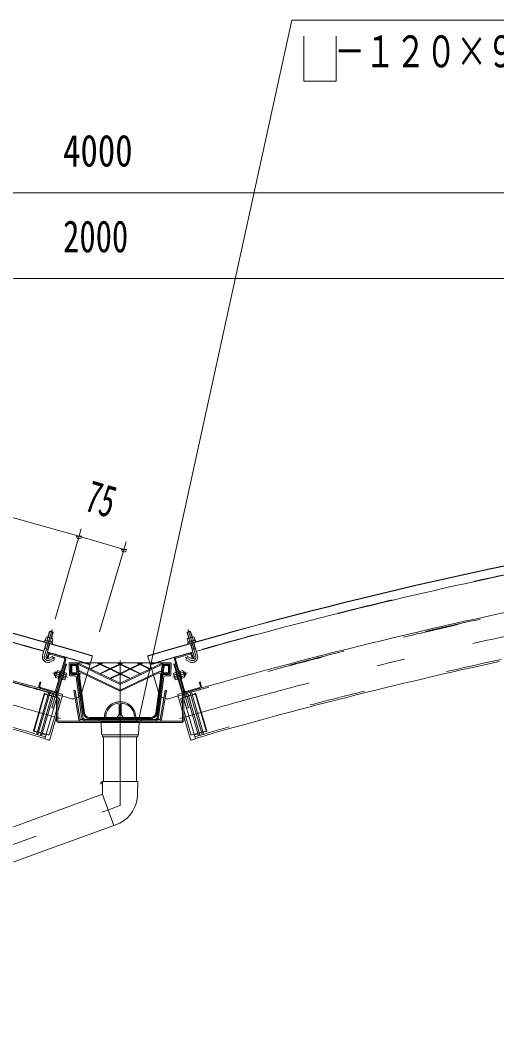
# Model space of a CAD drawing. Units: millimetres, scale not verified. Extents: x -32624 to 32629, y -14700 to 14700.
# Drawn here: x 21882 to 24606, y 5408 to 11123 of the extents above; entities that cross this region are included whole.
import ezdxf
from ezdxf.enums import TextEntityAlignment as Align

# ---------------------------------------------------------------- set-up
doc = ezdxf.new("R2010")
doc.units = ezdxf.units.MM
doc.header["$LTSCALE"] = 80
doc.linetypes.add('USER2', pattern=[10, 4, -6])
doc.linetypes.add('USER3', pattern=[24, 12, -5, 2, -5])
for name, color, linetype, lineweight in [('0-6_2-0BOLD', 7, 'Continuous', 18), ('0-7_2-1HIDDEN', 3, 'USER2', 18), ('0-8_2-2CENTER', 3, 'USER3', 18), ('0-9_2-4THIN', 4, 'Continuous', 18), ('0-A_2-5DIM', 3, 'Continuous', 18), ('0-B_2-6HATCH', 2, 'Continuous', 18)]:
    doc.layers.add(name, color=color, linetype=linetype, lineweight=lineweight)
doc.styles.add('ＭＳ ゴシック', font='')
doc.styles.get('ＭＳ ゴシック').set_extended_font_data('MS Gothic')

msp = doc.modelspace()

# ---------------------------------------------------------------- linework, layer by layer
at = {"layer": '0-6_2-0BOLD'}
for p, q in [((22050.71, 7628.63), (22070.88, 7622.79)), ((22856.25, 7628.63), (22836.08, 7622.79)), ((22032.13, 7564.41), (22011.04, 7491.55)), ((22031.22, 7485.71), (22052.3, 7558.58)), ((22040.89, 7593.25), (22036.5, 7578.09)), ((22055.91, 7572.47), (22060.3, 7587.63)), ((22846.67, 7587.63), (22851.05, 7572.47)), ((22854.66, 7558.58), (22875.75, 7485.71)), ((22870.46, 7578.09), (22866.08, 7593.25)), ((22895.92, 7491.55), (22874.83, 7564.41)), ((22022.4, 7530.79), (22042.57, 7524.95)), ((22040.57, 7472.7), (22047.18, 7495.56)), ((22133.47, 7476.43), (22054.12, 7499.39)), ((22055.68, 7504.77), (22135.02, 7481.8)), ((22296.49, 7489.34), (22284.44, 7448.52)), ((22622.52, 7448.52), (22610.47, 7489.34)), ((22771.94, 7481.8), (22851.29, 7504.77)), ((22852.84, 7499.39), (22773.5, 7476.43)), ((22864.39, 7524.95), (22884.56, 7530.79)), ((22865.16, 7497.12), (22871.77, 7474.26)), ((22067.83, 7485.43), (22046.37, 7473.6)), ((22063.08, 7192.92), (22142.67, 7467.94)), ((22137.29, 7469.49), (22085.14, 7289.28)), ((22097.54, 7283.01), (22143.78, 7442.83)), ((22146.81, 7441.96), (22133.43, 7395.73)), ((22146.81, 7441.96), (22136.05, 7445.07)), ((22162.25, 7444.92), (22164.2, 7378.42)), ((22741.22, 7448.52), (22165.75, 7448.52)), ((22171, 7385.42), (22169.46, 7437.92)), ((22171.73, 7396.02), (22171.73, 7431.02)), ((22176.98, 7431.02), (22176.98, 7396.02)), ((22199.08, 7439.77), (22180.48, 7439.77)), ((22180.48, 7434.52), (22199.08, 7434.52)), ((22202.55, 7431.49), (22207.22, 7396.49)), ((22244.02, 7160.39), (22207.74, 7432.18)), ((22699.22, 7432.18), (22662.94, 7160.39)), ((22699.75, 7396.49), (22704.42, 7431.49)), ((22707.89, 7439.77), (22726.48, 7439.77)), ((22726.48, 7434.52), (22707.89, 7434.52)), ((22729.98, 7431.02), (22729.98, 7396.02)), ((22735.23, 7396.02), (22735.23, 7431.02)), ((22737.51, 7437.92), (22735.96, 7385.42)), ((22744.71, 7444.92), (22742.76, 7378.42)), ((22760.15, 7441.96), (22773.53, 7395.73)), ((22760.16, 7441.96), (22770.91, 7445.07)), ((22809.42, 7283.01), (22763.18, 7442.83)), ((22843.88, 7192.92), (22764.29, 7467.94)), ((22769.68, 7469.49), (22821.82, 7289.28)), ((22092.32, 7395.78), (22085.55, 7397.74)), ((22088.24, 7375.51), (22103.41, 7371.13)), ((22109.03, 7390.54), (22093.86, 7394.92)), ((22114.71, 7403.88), (22110.11, 7394.28)), ((22135.79, 7395.05), (22130.41, 7396.61)), ((22132.51, 7383.74), (22144.32, 7380.33)), ((22167.7, 7375.02), (22196.29, 7375.02)), ((22205.49, 7382.02), (22174.5, 7382.02)), ((22203.75, 7392.52), (22180.48, 7392.52)), ((22180.48, 7387.28), (22205.38, 7387.28)), ((22208.85, 7384.24), (22241.46, 7139.96)), ((22240.76, 7139.97), (22208.95, 7378.99)), ((22217.46, 7357.52), (22217.46, 7413.52)), ((22453.48, 7293.06), (22227.47, 7400.88)), ((22453.48, 7293.06), (22679.49, 7400.88)), ((22698.12, 7384.24), (22665.51, 7139.96)), ((22666.2, 7139.97), (22698.01, 7378.99)), ((22732.46, 7382.02), (22701.48, 7382.02)), ((22701.58, 7387.28), (22726.48, 7387.28)), ((22726.48, 7392.52), (22703.22, 7392.52)), ((22739.26, 7375.02), (22710.67, 7375.02)), ((22759.04, 7386.62), (22759.86, 7389.95)), ((22759.86, 7389.95), (22771.66, 7393.37)), ((22774.45, 7383.74), (22762.65, 7380.33)), ((22771.18, 7395.05), (22776.56, 7396.61)), ((22792.25, 7403.88), (22796.85, 7394.28)), ((22797.94, 7390.54), (22813.1, 7394.92)), ((22818.72, 7375.51), (22803.56, 7371.13)), ((22121.27, 7353.71), (22097.53, 7271.68)), ((22101.08, 7356.81), (22104.56, 7356.4)), ((22138.69, 7360.91), (22126.89, 7364.33)), ((22203.23, 7368.95), (22233.82, 7139.04)), ((22217.46, 7357.52), (22243.55, 7161.46)), ((22703.73, 7368.95), (22673.14, 7139.04)), ((22780.07, 7364.33), (22768.27, 7360.91)), ((22785.7, 7353.71), (22809.42, 7271.72)), ((22805.88, 7356.81), (22802.4, 7356.4)), ((22076.65, 7280.08), (21997.3, 7303.04)), ((21998.86, 7308.42), (22078.2, 7285.46)), ((22089.48, 7284.15), (22089.48, 7119.17)), ((22097.53, 7119.17), (22097.53, 7283.01)), ((22124.41, 7263.88), (22097.53, 7171.13)), ((22098.98, 7276.72), (22120.83, 7270.38)), ((22782.55, 7263.88), (22809.43, 7171.13)), ((22807.98, 7276.72), (22786.13, 7270.38)), ((22809.43, 7119.17), (22809.43, 7283.01)), ((22817.48, 7284.15), (22817.48, 7119.17)), ((22828.76, 7285.46), (22908.1, 7308.42)), ((22909.66, 7303.04), (22830.31, 7280.08)), ((22089.48, 7143.34), (22051.34, 7011.75)), ((22099.98, 7116.72), (22806.98, 7116.72)), ((22806.98, 7108.67), (22099.98, 7108.67)), ((22678.93, 7124.78), (22228.04, 7124.78)), ((22258.11, 7117.77), (22648.85, 7117.77)), ((22278.25, 7131.07), (22628.72, 7131.07)), ((22628.25, 7130.02), (22278.72, 7130.02)), ((22347.51, 7041.05), (22345.51, 7107.66)), ((22561.46, 7107.66), (22559.46, 7041.05)), ((22817.48, 7143.34), (22855.62, 7011.75)), ((22555.96, 7037.66), (22351.01, 7037.66)), ((22351.11, 7037.66), (22352.37, 7030.08)), ((22555.86, 7037.66), (22554.6, 7030.08)), ((22551.14, 7027.16), (22355.82, 7027.16)), ((22358.98, 7027.16), (22358.98, 6774.88)), ((22547.98, 6774.88), (22547.98, 7027.16)), ((22353.68, 6697.79), (19365.29, 5610.1)), ((19429.93, 5432.5), (22418.33, 6520.19)), ((22451.35, 6532.21), (22418.21, 6520.52))]:
    msp.add_line(p, q, dxfattribs=at)
for points in [[(22061.16, 7589.17), (22070.88, 7622.79), (22068.49, 7627.13), (22055.05, 7631.02), (22050.71, 7628.63), (22040.98, 7595.01)], [(22865.98, 7595.01), (22856.25, 7628.63), (22851.92, 7631.02), (22838.47, 7627.13), (22836.08, 7622.79), (22845.81, 7589.17)], [(22026.87, 7580.87), (22031.26, 7596.03), (22034.6, 7596.86), (22067.54, 7587.32), (22069.92, 7584.85), (22065.53, 7569.68)], [(22841.43, 7569.68), (22837.04, 7584.85), (22839.42, 7587.32), (22872.37, 7596.86), (22875.7, 7596.03), (22880.09, 7580.87)], [(22041.81, 7497.12), (22035.19, 7474.26), (22040.57, 7472.7)], [(22871.77, 7474.26), (22866.39, 7472.7), (22859.78, 7495.56)], [(22067.83, 7485.43), (22077.96, 7467.03), (22056.51, 7455.21)], [(22172.95, 7441.52), (22211.37, 7441.52), (22453.48, 7326.02), (22695.59, 7441.52), (22734.01, 7441.52)], [(22217.46, 7413.52), (22211.37, 7441.52), (22211.37, 7448.52)], [(22663.41, 7161.46), (22689.5, 7357.52), (22689.5, 7413.52), (22695.59, 7441.52), (22695.59, 7448.52)], [(22860.59, 7473.6), (22839.14, 7485.43), (22829, 7467.03), (22850.46, 7455.21)], [(22081.22, 7395.35), (22077.33, 7381.91), (22079.71, 7377.57)], [(22081.22, 7395.35), (22085.55, 7397.74), (22079.71, 7377.57), (22086.48, 7375.61)], [(22102.32, 7367.38), (22101.08, 7356.81), (22114.71, 7403.88), (22117.86, 7402.37)], [(22135.79, 7395.05), (22123.63, 7353.02), (22118.25, 7354.58)], [(22124.11, 7354.7), (22135.91, 7351.29), (22138.39, 7353.67), (22147.92, 7386.62), (22147.1, 7389.95), (22135.3, 7393.37)], [(22759.04, 7386.62), (22768.58, 7353.67), (22771.05, 7351.29), (22782.85, 7354.7)], [(22771.18, 7395.05), (22783.34, 7353.02), (22788.72, 7354.58)], [(22804.64, 7367.38), (22805.88, 7356.81), (22792.25, 7403.88), (22789.1, 7402.37)], [(22814.64, 7395.78), (22821.41, 7397.74), (22827.25, 7377.57), (22820.48, 7375.61)], [(22821.41, 7397.74), (22825.74, 7395.35), (22829.64, 7381.91), (22827.25, 7377.57)], [(21995.04, 7315.36), (22001.65, 7338.22), (21996.27, 7339.78), (21989.66, 7316.91)], [(22911.92, 7315.36), (22905.31, 7338.22), (22910.69, 7339.78), (22917.3, 7316.91)], [(22225.62, 7126.8), (22196.54, 7291.72), (22188.62, 7290.33), (22217.69, 7125.4)], [(22681.34, 7126.8), (22710.42, 7291.72), (22718.35, 7290.33), (22689.27, 7125.4)], [(22044.83, 7008.17), (22022.99, 7014.5), (22089.48, 7243.93)], [(22089.5, 7243.92), (22073.84, 7189.8), (22063.08, 7192.92)], [(22435.98, 7137.02), (22448.24, 7154.52), (22448.24, 7207.9)], [(22458.73, 7207.9), (22458.73, 7154.52), (22470.98, 7137.02)], [(22817.46, 7243.92), (22833.12, 7189.8), (22843.88, 7192.92)], [(22862.13, 7008.17), (22883.98, 7014.5), (22817.48, 7243.93)], [(22572.48, 7130.02), (22572.48, 7137.02), (22334.48, 7137.02), (22334.48, 7130.02)], [(22342.01, 7117.77), (22345.51, 7110.77), (22561.46, 7110.77), (22564.96, 7117.77)], [(22418.21, 6520.52), (22353.8, 6697.46), (22352.34, 6770.96), (22343.93, 6763.96), (22343.93, 6756.96), (22352.61, 6756.96)], [(22352.34, 6770.96), (22554.63, 6770.96), (22553.14, 6696.12)]]:
    msp.add_lwpolyline(points, dxfattribs=at)
for points in [[(22067.22, 7569.2), (22025.19, 7581.36), (22023.64, 7575.98), (22065.66, 7563.82)], [(22881.77, 7581.36), (22883.33, 7575.98), (22841.3, 7563.82), (22839.75, 7569.2)], [(22084.64, 7369.22), (22085.46, 7365.89), (22100.62, 7361.5), (22111.81, 7400.16), (22096.65, 7404.55), (22094.18, 7402.17)], [(22795.15, 7400.16), (22810.31, 7404.55), (22812.79, 7402.17), (22822.32, 7369.22), (22821.5, 7365.89), (22806.34, 7361.5)]]:
    msp.add_lwpolyline(points, close=True, dxfattribs=at)
for centre, radius, start, end in [((14753.49, -18066.75), 26644.27, 73.55577, 88.07326), ((14753.49, -18066.75), 26646.03, 73.55577, 88.07326), ((30153.5, -18066.75), 26646.03, 91.92674, 106.44423), ((30153.5, -18066.75), 26644.27, 91.92674, 106.44423), ((14753.49, -18066.75), 26593.53, 74.14726, 78.36084), ((30153.5, -18066.75), 26593.53, 101.63916, 105.85274), ((14753.49, -18066.75), 26383.53, 73.8607, 78.6474), ((30153.5, -18066.75), 26383.53, 101.3526, 106.1393), ((22023.5, 7572.37), 3.5, 73.8607, 253.8607), ((22034.28, 7588.44), 8.17, 36.0182, 73.8607), ((22042.57, 7562.72), 30.57, 54.56461, 93.15678), ((22063.32, 7580.04), 8.17, 73.8607, 111.70319), ((22063.85, 7560.7), 3.5, 253.86072, 73.8607), ((22843.12, 7560.7), 3.5, 106.1393, 286.13928), ((22843.65, 7580.04), 8.17, 68.29681, 106.1393), ((22864.39, 7562.72), 30.57, 86.84322, 125.43539), ((22872.68, 7588.44), 8.17, 106.1393, 143.9818), ((22883.46, 7572.37), 3.5, 286.1393, 106.1393), ((22041.3, 7482.79), 31.5, 163.8607, 298.8607), ((14753.49, -18066.75), 26593.53, 73.62849, 74.10202), ((22052.56, 7494.01), 11.2, 73.8607, 163.8607), ((22052.56, 7494.01), 5.6, 73.8607, 163.8607), ((30153.48, -18066.75), 26593.53, 105.89798, 106.37151), ((22865.66, 7482.79), 31.5, 241.1393, 16.1393), ((22854.4, 7494.01), 11.2, 16.1393, 106.1393), ((22854.4, 7494.01), 5.6, 16.1393, 106.1393), ((14753.49, -18066.75), 26116.47, 73.8364, 77.76871), ((22041.3, 7482.79), 10.5, 163.8607, 298.8607), ((22131.91, 7471.05), 5.6, 343.86072, 73.8607), ((22131.91, 7471.05), 11.2, 343.86072, 73.8607), ((22165.75, 7445.02), 3.5, 90, 181.68468), ((22172.95, 7438.02), 3.5, 90, 181.68468), ((22180.48, 7431.02), 8.75, 90, 180), ((22180.48, 7431.02), 3.5, 90, 180), ((22199.08, 7431.02), 8.75, 7.60295, 90), ((22199.08, 7431.02), 3.5, 7.60295, 90), ((22707.89, 7431.02), 8.75, 90, 172.39705), ((22707.89, 7431.02), 3.5, 90, 172.39705), ((22726.48, 7431.02), 8.75, 0, 90), ((22726.48, 7431.02), 3.5, 0, 90), ((22734.01, 7438.02), 3.5, 358.31532, 90), ((22741.22, 7445.02), 3.5, 358.31532, 90), ((22775.05, 7471.05), 11.2, 106.1393, 196.13928), ((22775.05, 7471.05), 5.6, 106.1393, 196.13928), ((22865.66, 7482.79), 10.5, 241.1393, 16.1393), ((30153.5, -18066.75), 26116.47, 102.23129, 106.1636), ((22093.05, 7368.91), 8.17, 126.0182, 163.8607), ((22118.78, 7377.2), 30.57, 144.56461, 183.15678), ((22101.46, 7397.94), 8.17, 163.8607, 201.70319), ((22113.78, 7378.64), 30.57, 324.56462, 3.15678), ((22139.51, 7386.93), 8.17, 306.0182, 343.8607), ((22167.7, 7378.53), 3.5, 181.68468, 270), ((22174.5, 7385.52), 3.5, 181.68468, 270), ((22180.48, 7396.02), 8.75, 180, 270), ((22180.48, 7396.02), 3.5, 180, 270), ((22196.29, 7368.02), 7, 7.57932, 90), ((22203.75, 7396.02), 3.5, 270, 7.60295), ((22205.38, 7383.77), 3.5, 7.60295, 90), ((22205.49, 7378.53), 3.5, 7.57932, 90), ((22224.47, 7394.56), 7, 64.49641, 180), ((22682.5, 7394.56), 7, 0, 115.50359), ((22701.48, 7378.53), 3.5, 90, 172.42068), ((22701.58, 7383.77), 3.5, 90, 172.39705), ((22703.22, 7396.02), 3.5, 172.39705, 270), ((22710.67, 7368.02), 7, 90, 172.42068), ((22726.48, 7396.02), 3.5, 270, 0), ((22726.48, 7396.02), 8.75, 270, 0), ((22732.46, 7385.52), 3.5, 270, 358.31532), ((22739.26, 7378.53), 3.5, 270, 358.31532), ((22767.45, 7386.93), 8.17, 196.1393, 233.9818), ((22793.18, 7378.64), 30.57, 176.84322, 215.43538), ((22805.51, 7397.94), 8.17, 338.29681, 16.1393), ((22788.19, 7377.2), 30.57, 356.84322, 35.43539), ((22813.91, 7368.91), 8.17, 16.1393, 53.9818), ((22000.42, 7313.8), 11.2, 163.8607, 253.8607), ((22000.42, 7313.8), 5.6, 163.8607, 253.8607), ((22131.11, 7357.89), 8.17, 343.86072, 21.70319), ((22775.86, 7357.89), 8.17, 158.29681, 196.13928), ((22906.54, 7313.8), 5.6, 286.1393, 16.1393), ((22906.54, 7313.8), 11.2, 286.1393, 16.1393), ((22079.76, 7290.84), 11.2, 253.8607, 343.8607), ((22079.76, 7290.84), 5.6, 253.8607, 343.8607), ((22090.52, 7287.73), 11.2, 253.8607, 343.8607), ((22090.52, 7287.73), 5.6, 253.8607, 343.8607), ((22119.37, 7265.34), 5.25, 343.83641, 73.8364), ((14753.49, -18066.75), 26376.53, 73.66959, 73.77559), ((30153.48, -18066.75), 26376.53, 106.22441, 106.33041), ((22787.59, 7265.34), 5.25, 106.1636, 196.16359), ((22816.44, 7287.73), 11.2, 196.1393, 286.1393), ((22816.44, 7287.73), 5.6, 196.1393, 286.1393), ((22827.2, 7290.84), 11.2, 196.1393, 286.1393), ((22827.2, 7290.84), 5.6, 196.1393, 286.1393), ((22184.69, 7296.03), 52.5, 253.66959, 283.13922), ((22184.69, 7296.03), 52.5, 292.01077, 309.80386), ((22453.48, 7137.9), 89.25, 0, 180.56172), ((22453.48, 7137.9), 82.25, 102.68037, 180.60953), ((22437.73, 7207.9), 10.5, 0, 102.68037), ((22469.23, 7207.9), 10.5, 77.31961, 180), ((22453.48, 7137.9), 82.25, 359.39047, 77.31961), ((22722.27, 7296.03), 52.5, 230.19614, 247.98923), ((22722.27, 7296.03), 52.5, 256.86078, 286.33041), ((22278.25, 7166.07), 35, 187.57932, 270), ((22278.72, 7165.02), 35, 187.60295, 270), ((22628.25, 7165.02), 35, 270, 352.39705), ((22628.72, 7166.07), 35, 270, 352.42068), ((22099.98, 7119.17), 10.5, 180, 270), ((22099.98, 7119.17), 2.45, 180, 270), ((22228.04, 7127.22), 10.5, 190, 270), ((22228.04, 7127.22), 2.45, 190, 270), ((22258.11, 7142.27), 24.5, 187.57932, 270), ((22258.11, 7142.27), 17.5, 187.57932, 270), ((22258.8, 7142.27), 17.5, 187.60295, 270), ((22334.48, 7124.78), 7, 180, 270), ((22453.48, 7137.9), 89.25, 359.43826, 0), ((22572.48, 7124.78), 7, 270, 0), ((22648.16, 7142.27), 17.5, 270, 352.39705), ((22648.85, 7142.27), 17.5, 270, 352.42068), ((22648.85, 7142.27), 24.5, 270, 352.42068), ((22678.92, 7127.22), 2.45, 270, 350), ((22678.92, 7127.22), 10.5, 270, 350), ((22806.98, 7119.17), 2.45, 270, 0), ((22806.98, 7119.17), 10.5, 270, 0), ((22351.01, 7041.16), 3.5, 181.71835, 270), ((22355.82, 7030.66), 3.5, 189.46231, 270), ((22551.14, 7030.66), 3.5, 270, 350.53767), ((22555.96, 7041.16), 3.5, 270, 358.28163), ((22046.3, 7013.22), 5.25, 253.8364, 343.8364), ((22860.67, 7013.22), 5.25, 196.1636, 286.1636), ((22364.18, 6699.9), 189, 297.46495, 358.85423)]:
    msp.add_arc(centre, radius, start, end, dxfattribs=at)
at = {"layer": '0-7_2-1HIDDEN'}
for p, q in [((21984.17, 7039.02), (22053.06, 7276.69)), ((22005.36, 7032.91), (22074.25, 7270.57)), ((22102.19, 7247.54), (22019.83, 7271.41)), ((22023.92, 7272.96), (22042.07, 7267.7)), ((22049.81, 7265.46), (22063.25, 7261.56)), ((22070.99, 7259.32), (22092.16, 7253.18)), ((22804.77, 7247.54), (22887.13, 7271.41)), ((22835.98, 7259.32), (22814.8, 7253.18)), ((22901.6, 7032.91), (22832.72, 7270.57)), ((22857.16, 7265.46), (22843.71, 7261.56)), ((22922.79, 7039.02), (22853.9, 7276.69)), ((22883.04, 7272.96), (22864.89, 7267.7)), ((22106.96, 7238.87), (22097.53, 7206.34)), ((22800, 7238.87), (22809.43, 7206.34)), ((22089.48, 7178.55), (22049.96, 7042.21)), ((22817.48, 7178.55), (22857, 7042.21)), ((22041.29, 7037.44), (21958.93, 7061.31)), ((21961.57, 7057.82), (21979.72, 7052.56)), ((21987.45, 7050.31), (22000.9, 7046.41)), ((22008.63, 7044.17), (22029.8, 7038.04)), ((22865.67, 7037.44), (22948.03, 7061.31)), ((22898.34, 7044.17), (22877.16, 7038.04)), ((22919.52, 7050.31), (22906.07, 7046.41)), ((22945.4, 7057.82), (22927.25, 7052.56))]:
    msp.add_line(p, q, dxfattribs=at)
for points in [[(22020.17, 7272.59), (21958.59, 7060.14), (21960.98, 7055.8), (22024.51, 7274.98)], [(22886.79, 7272.59), (22948.37, 7060.14), (22945.98, 7055.8), (22882.46, 7274.98)]]:
    msp.add_lwpolyline(points, close=True, dxfattribs=at)
for points in [[(22048.31, 7278.05), (22044.46, 7275.94), (21977.33, 7044.32), (21979.51, 7040.36)], [(22069.53, 7271.94), (22065.64, 7269.8), (21998.51, 7038.18), (22000.67, 7034.26)], [(22837.44, 7271.94), (22841.32, 7269.8), (22908.45, 7038.18), (22906.3, 7034.26)], [(22858.66, 7278.05), (22862.5, 7275.94), (22929.63, 7044.32), (22927.45, 7040.36)]]:
    msp.add_lwpolyline(points, dxfattribs=at)
for centre, radius, start, end in [((14753.49, -18066.75), 26376.53, 73.77559, 88.07326), ((14753.49, -18066.75), 26373.72, 73.8364, 87.79263), ((30153.5, -18066.75), 26376.53, 91.92674, 106.22441), ((30153.5, -18066.75), 26373.72, 92.20737, 106.1636), ((14753.49, -18066.75), 26595.27, 74.14725, 78.36087), ((30153.5, -18066.75), 26595.27, 101.63913, 105.85275), ((14753.49, -18066.75), 26595.27, 73.55577, 74.10199), ((30153.48, -18066.75), 26595.27, 105.89801, 106.44423), ((14753.49, -18066.75), 26126.28, 73.8364, 77.79185), ((14753.49, -18066.75), 26593.53, 73.55577, 73.62849), ((30153.48, -18066.75), 26593.53, 106.37151, 106.44423), ((30153.5, -18066.75), 26126.28, 102.20815, 106.1636), ((22100.24, 7240.82), 7, 343.83641, 73.8364), ((22806.72, 7240.82), 7, 106.1636, 196.16359), ((22043.24, 7044.16), 7, 253.8364, 343.8364), ((22863.72, 7044.16), 7, 196.1636, 286.1636)]:
    msp.add_arc(centre, radius, start, end, dxfattribs=at)
at = {"layer": '0-8_2-2CENTER'}
for p, q in [((22021.13, 7488.63), (22064.69, 7639.16)), ((22885.83, 7488.63), (22842.27, 7639.16)), ((22082.09, 7481.3), (22051.44, 7464.4)), ((22284.44, 7448.52), (22235.04, 7281.17)), ((22622.52, 7448.52), (22671.92, 7281.17)), ((22824.87, 7481.3), (22855.52, 7464.4)), ((22069.19, 7391.55), (22153.24, 7367.22)), ((22837.77, 7391.55), (22753.73, 7367.22))]:
    msp.add_line(p, q, dxfattribs=at)
msp.add_lwpolyline([(19268.49, 1103.19), (19268.49, 5474.3), (22453.48, 6633.55), (22453.48, 7461.65)], dxfattribs=at)
for centre, radius, start, end in [((14753.49, -18066.75), 26250, 73.71976, 87.96529), ((30153.5, -18066.75), 26250, 92.03471, 106.28024), ((22041.3, 7482.79), 21, 163.8607, 298.8607), ((22865.66, 7482.79), 21, 241.1393, 16.1393), ((22184.69, 7296.03), 52.5, 309.80386, 343.55577), ((22722.27, 7296.03), 52.5, 196.44423, 230.19614)]:
    msp.add_arc(centre, radius, start, end, dxfattribs=at)
at = {"layer": '0-9_2-4THIN'}
for p, q in [((22053.06, 7629.92), (22042.8, 7594.48)), ((22059.33, 7589.7), (22069.59, 7625.14)), ((22837.37, 7625.14), (22847.63, 7589.7)), ((22864.16, 7594.48), (22853.9, 7629.92)), ((22024.22, 7530.26), (22033.95, 7563.88)), ((22024.22, 7530.26), (22021.49, 7527.64)), ((22087.01, 7377.43), (22078.42, 7379.92)), ((22083.21, 7396.45), (22091.79, 7393.96)), ((22823.76, 7396.45), (22815.17, 7393.96)), ((22819.95, 7377.43), (22828.54, 7379.92))]:
    msp.add_line(p, q, dxfattribs=at)
for points in [[(22050.48, 7559.1), (22040.75, 7525.48), (22041.66, 7521.8)], [(22865.3, 7521.8), (22866.21, 7525.48), (22856.48, 7559.1)], [(22873.01, 7563.88), (22882.74, 7530.26), (22885.48, 7527.64)]]:
    msp.add_lwpolyline(points, dxfattribs=at)
at = {"layer": '0-A_2-5DIM'}
for p, q in [((15453.47, 10135.9), (22453.48, 10135.9)), ((22453.5, 10135.9), (29453.51, 10135.9)), ((22453.48, 9645.9), (15453.47, 9645.9)), ((29453.51, 9645.9), (22453.5, 9645.9)), ((22082.07, 7699.24), (22231.23, 8214.66)), ((22232.98, 8172.37), (22204.98, 8172.37)), ((22488.89, 8141.21), (22336.67, 7625.46)), ((22489.92, 8097.28), (22461.92, 8097.28)), ((22573.65, 7127.9), (22545.65, 7127.9))]:
    msp.add_line(p, q, dxfattribs=at)
for points in [[(22559.65, 7127.9), (23433.49, 11122.9), (25988.49, 11122.9)], [(23687.79, 11030.42), (23687.79, 10772.9), (23503.49, 10772.9), (23503.49, 11030.42)]]:
    msp.add_lwpolyline(points, dxfattribs=at)
for centre, radius, start, end in [((15450.19, -15218.92), 24350.95, 73.86102, 78.64738), ((22218.98, 8172.37), 14, 180, 0), ((8233.8, -40157.18), 50312.34, 73.55623, 73.86107), ((22475.92, 8097.28), 14, 180, 0), ((22559.65, 7127.9), 14, 180, 0)]:
    msp.add_arc(centre, radius, start, end, dxfattribs=at)
at = {"layer": '0-B_2-6HATCH'}
for p, q in [((22453.48, 7332.62), (22213.93, 7446.89)), ((22282.78, 7414.05), (22355.04, 7448.52)), ((22510.38, 7359.76), (22324.32, 7448.52)), ((22468.84, 7448.52), (22339.68, 7386.91)), ((22582.64, 7448.52), (22396.58, 7359.76)), ((22438.12, 7448.52), (22567.28, 7386.91)), ((22453.48, 7332.62), (22693.04, 7446.89)), ((22563.22, 7441.19), (22547.86, 7448.52)), ((22624.19, 7414.05), (22551.93, 7448.52)), ((22511.14, 7361.34), (22457.55, 7386.91)), ((22278.29, 7137.02), (22628.67, 7137.02))]:
    msp.add_line(p, q, dxfattribs=at)
for points in [[(22320.26, 7448.52), (22335.62, 7441.19), (22282.02, 7415.63)], [(22338.92, 7388.49), (22392.52, 7414.05), (22339.68, 7439.26), (22283.53, 7412.47)], [(22328.38, 7448.52), (22339.68, 7443.13), (22350.98, 7448.52)], [(22359.1, 7448.52), (22343.74, 7441.19), (22396.58, 7415.99), (22449.42, 7441.19), (22434.06, 7448.52)], [(22442.19, 7448.52), (22453.48, 7443.13), (22464.78, 7448.52)], [(22563.22, 7441.19), (22510.38, 7415.99), (22457.55, 7441.19), (22472.91, 7448.52)], [(22568.04, 7388.49), (22514.45, 7414.05), (22567.28, 7439.26), (22622.16, 7413.08)], [(22555.99, 7448.52), (22567.28, 7443.13), (22578.58, 7448.52)], [(22624.94, 7415.63), (22571.35, 7441.19), (22586.71, 7448.52)], [(22223.41, 7385.13), (22223.41, 7360.57), (22249.84, 7161.94)], [(22673.54, 7391.45), (22453.48, 7286.47), (22233.43, 7391.45)], [(22341.71, 7385.94), (22396.58, 7412.11), (22449.42, 7386.91), (22395.82, 7361.34)], [(22397.33, 7358.18), (22453.48, 7384.97), (22508.35, 7358.79)], [(22457.55, 7386.91), (22510.38, 7412.11), (22565.25, 7385.94)], [(22657.12, 7161.94), (22683.55, 7360.57), (22683.55, 7385.13)]]:
    msp.add_lwpolyline(points, dxfattribs=at)
msp.add_lwpolyline([(22400.64, 7414.05), (22453.48, 7388.84), (22506.32, 7414.05), (22453.48, 7439.26)], close=True, dxfattribs=at)
for centre, radius, start, end in [((22230.41, 7385.13), 7, 64.49641, 180), ((22676.55, 7385.13), 7, 0, 115.50359), ((22278.29, 7165.72), 28.7, 187.57932, 270), ((22628.67, 7165.72), 28.7, 270, 352.42068)]:
    msp.add_arc(centre, radius, start, end, dxfattribs=at)

# ---------------------------------------------------------------- texts
at = {"layer": '0-A_2-5DIM', "color": 7, "style": 'ＭＳ ゴシック'}
for s, width, p in [('\u3000－１２０×９０', 0.7, (23503.49, 10797.77)), ('4000', 0.8, (22127.99, 10230.77)), ('2000', 0.75, (22127.99, 9740.77))]:
    msp.add_text(s, height=182.3, dxfattribs=dict(at, width=width)).set_placement(p, align=Align.BOTTOM_LEFT)
at = {"layer": '0-A_2-5DIM', "color": 7, "style": 'ＭＳ ゴシック', "width": 0.65}
msp.add_text('75', height=182.3, rotation=343.708, dxfattribs=at).set_placement((22226.3, 8269.26), align=Align.BOTTOM_LEFT)

doc.saveas('drawing.dxf')
